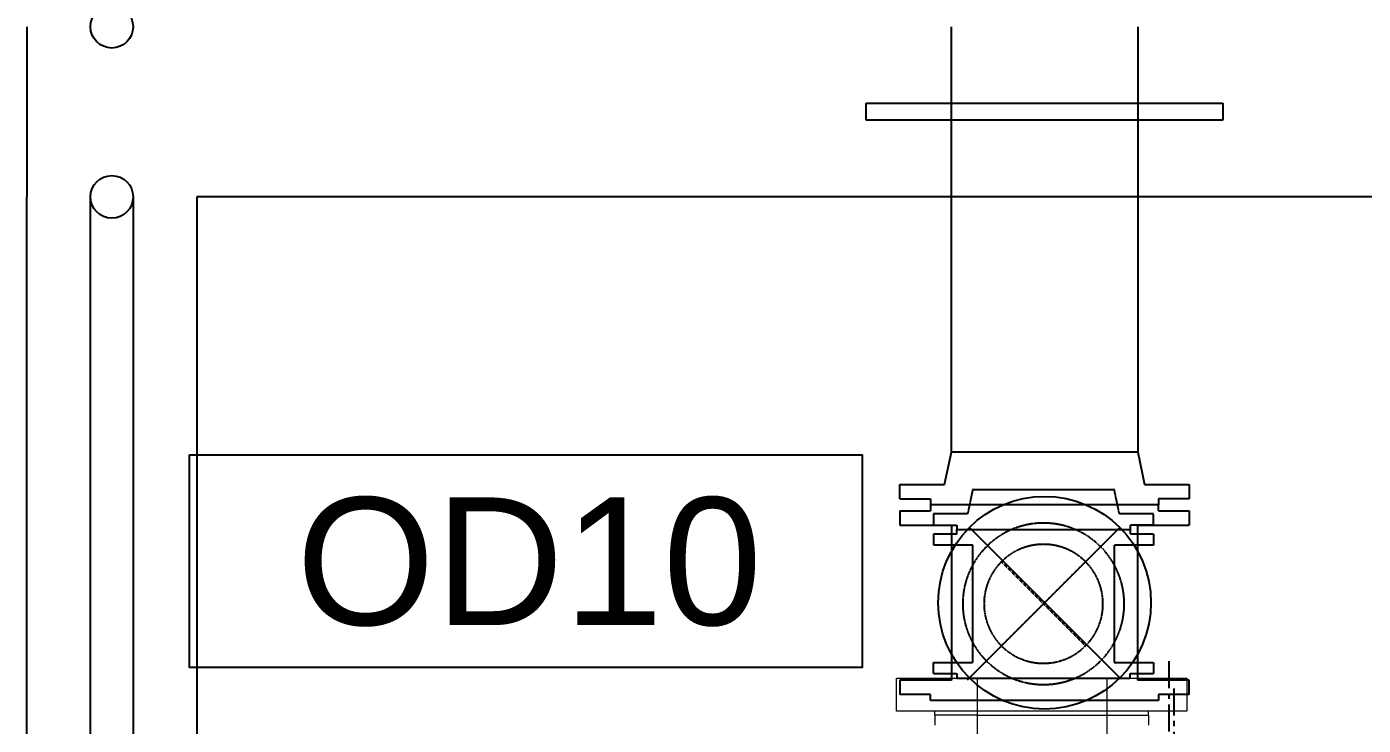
# Model space of a CAD drawing. Extents: x -3873 to 164127, y 7129 to 96529.
# Drawn here: x 58577 to 60147, y 32609 to 33430 of the extents above; entities that cross this region are included whole.
import ezdxf
from ezdxf.enums import TextEntityAlignment as Align

# ---------------------------------------------------------------- set-up
doc = ezdxf.new("R2010")
doc.units = 0
for name, pattern in [('CENTER', [50.8, 31.75, -6.35, 6.35, -6.35]), ('DASHED', [0.2068, 0.1655, -0.0413]), ('HIDDEN', [9.525, 6.35, -3.175])]:
    doc.linetypes.add(name, pattern=pattern)
doc.layers.get('0').update_dxf_attribs({"linetype": 'CONTINUOUS'})
for name, color, linetype in [('BUILDING', 2, 'CONTINUOUS'), ('FLOORGUTTER', 5, 'HIDDEN'), ('KROMEKA', 1, 'CONTINUOUS'), ('LAYOUT-KROMEKA', 1, 'CONTINUOUS'), ('MC_1_2_025', 2, 'CONTINUOUS')]:
    doc.layers.add(name, color=color, linetype=linetype)
doc.styles.add('015_100', font='arial.ttf', dxfattribs={"height": 150})

# ---------------------------------------------------------------- blocks, each defined once
blk = doc.blocks.new('*U201')
at = {"ltscale": 20}
for p, q in [((2400, 1000), (2400, -1000)), ((2290.000325, -213.47295), (2290.000325, 205.62705)), ((2290.000325, 205.62705), (2310.000325, 205.62705)), ((2310.000325, 205.62705), (2310.000325, -213.47295)), ((2738.0001, 113.57705), (2738.0001, 166.07705)), ((2738.0001, 166.07705), (2755.0001, 166.07705)), ((2755.0001, 166.07705), (2755.0001, 130.0771)), ((2769.0001, 130.0771), (2769.0001, 166.07705)), ((2769.0001, 166.07705), (2786.0001, 166.07705)), ((2786.0001, 105.62705), (2786.0001, 166.07705)), ((2968.0001, 166.07705), (2968.0001, 105.62705)), ((2985.0001, 166.07705), (2968.0001, 166.07705)), ((2985.0001, 166.07705), (2985.0001, 130.0771)), ((2755.0001, 130.0771), (2762.0001, 130.0771)), ((2769.0001, 130.0771), (2762.0001, 130.0771)), ((2762.0001, 130.0771), (2762.0001, -137.92285)), ((2769.0001, 130.07715), (2769.0001, 130.07715)), ((2985.0001, 130.0771), (2992.0001, 130.0771)), ((2700.0001, 105.62705), (2738.0001, 113.57705)), ((2200.0002, 105.62705), (2400.0002, 105.62705)), ((2400.0002, 105.62705), (2700.0001, 105.62705)), ((2700.0001, 105.62705), (2700.0001, -113.47295)), ((2968.0001, 105.62705), (2786.0001, 105.62705)), ((2788.6117, 84.46545), (2968.0001, -94.92295)), ((2965.38845, 84.4654), (2788.61175, -92.3113)), ((2400.000225, -105.52295), (2400.000225, -105.52295)), ((2400.0002, -113.47295), (2200.0002, -113.47295)), ((2700.0001, -113.47295), (2400.0002, -113.47295)), ((2738.0001, -121.42295), (2700.0001, -113.47295)), ((2738.0001, -173.92295), (2738.0001, -121.42295)), ((2786.0001, -113.47295), (2968.0001, -113.47295)), ((2786.0001, -173.92295), (2786.0001, -113.47295)), ((2968.0001, -113.47295), (2968.0001, -173.92295)), ((2755.0001, -137.92285), (2762.0001, -137.92285)), ((2755.0001, -173.92295), (2755.0001, -137.92285)), ((2762.0001, -137.92285), (2769.0001, -137.92285)), ((2769.0001, -173.92295), (2769.0001, -137.92285)), ((2985.0001, -137.92285), (2985.0001, -173.92295)), ((2992.0001, -137.92285), (2985.0001, -137.92285)), ((2755.0001, -173.92295), (2738.0001, -173.92295)), ((2769.0001, -173.92295), (2786.0001, -173.92295)), ((2968.0001, -173.92295), (2985.0001, -173.92295)), ((2310.000325, -213.47295), (2290.000325, -213.47295)), ((2400, -1000), (4400, -1000)), ((2400.00015, -1075.000025), (4400.000075, -1075)), ((4400.000075, -1125), (2400.00015, -1125.000025)), ((2200, -1200), (2400, -1200)), ((4400, -1200), (2400, -1200))]:
    blk.add_line(p, q, dxfattribs=at)
at = {"linetype": 'Continuous', "ltscale": 50}
blk.add_line((2992.0001, 130.0771), (2992.0001, -137.92285), dxfattribs=at)
at = {"ltscale": 20}
for centre, radius in [((2877.000149, -3.922718), 125), ((2200.000125, -1099.999974), 25), ((2400.000125, -1099.999974), 25)]:
    blk.add_circle(centre, radius, dxfattribs=at)
blk = doc.blocks.new('bwk 5000-ust')
at = {"color": 1, "lineweight": 5}
for points in [[(-985.4, 170.8), (-985.4, 170.8), (-985.4, -170.3), (-985.4, -170.3)], [(-946.6, 170.8), (-946.6, 170.8), (-985.4, 170.8), (-985.4, 170.8)], [(-946.6, -170.3), (-946.6, -170.3), (-946.6, 170.8), (-946.6, 170.8)], [(-941.8, 125.8), (-941.8, 125.8), (-946.6, 125.8), (-946.6, 125.8)], [(-941.8, 76.1), (-941.8, 76.1), (-941.8, 125.8), (-941.8, 125.8)], [(-941.8, 125.8), (-941.8, 125.8), (-929.9, 125.8), (-929.9, 125.8)], [(-985.4, 76.1), (-985.4, 76.1), (-908.8, 76.1), (-908.8, 76.1)], [(-941.8, 76.1), (-941.8, 76.1), (-941.8, -76.1), (-941.8, -76.1)], [(-985.4, -76.1), (-985.4, -76.1), (-908.8, -76.1), (-908.8, -76.1)], [(-941.8, -76.1), (-941.8, -76.1), (-941.8, -125.3), (-941.8, -125.3)], [(-941.8, -125.3), (-941.8, -125.3), (-946.6, -125.3), (-946.6, -125.3)], [(-941.8, -125.3), (-941.8, -125.3), (-929.9, -125.3), (-929.9, -125.3)], [(-985.4, -170.3), (-985.4, -170.3), (-946.6, -170.3), (-946.6, -170.3)]]:
    blk.add_open_spline(points, degree=3, dxfattribs=at)
at = {"layer": 'FLOORGUTTER', "color": 1, "linetype": 'CENTER'}
blk.add_line((-973.2, -155), (-567.6, -155), dxfattribs=at)
blk = doc.blocks.new('AP-56 ARTIK POMPASI')
at = {"layer": 'LAYOUT-KROMEKA', "linetype": 'CENTER'}
blk.add_line((147.2, 201.8), (147.2, 591.8), dxfattribs=at)
at = {"layer": 'LAYOUT-KROMEKA', "linetype": 'DASHED'}
for p, q in [((-101.7, 216.4), (-101.7, 221.7)), ((-101.7, 221.7), (101.7, 221.7)), ((101.7, 221.7), (101.7, 216.4)), ((-129.1, 216.4), (-129.1, 203.5)), ((-129.1, 216.4), (-101.7, 216.4)), ((101.7, 216.4), (129.1, 216.4)), ((129.1, 203.5), (129.1, 216.4)), ((-129.1, 203.5), (-83.2, 203.5)), ((-83.2, 203.5), (-83.2, 65.3)), ((83.2, 65.3), (83.2, 203.5)), ((83.2, 203.5), (129.1, 203.5)), ((-49.4, 183.8), (49.4, 85)), ((-49.4, 85), (49.4, 183.8)), ((-129.1, 52.4), (-129.1, 65.3)), ((-83.2, 65.3), (-129.1, 65.3)), ((129.1, 65.3), (83.2, 65.3)), ((129.1, 52.4), (129.1, 65.3)), ((-101.7, 52.4), (-129.1, 52.4)), ((-101.7, 52.4), (-101.7, 47.1)), ((129.1, 52.4), (101.7, 52.4)), ((101.7, 47.1), (101.7, 52.4)), ((-129.1, 28.8), (-129.1, 41.8)), ((-129.1, 41.8), (-101.7, 41.8)), ((-101.7, 41.8), (-101.7, 47.1)), ((-101.7, 47.1), (101.7, 47.1)), ((101.7, 41.8), (101.7, 47.1)), ((129.1, 41.8), (101.7, 41.8)), ((129.1, 41.8), (129.1, 28.8)), ((-89.2, 28.8), (-129.1, 28.8)), ((-83.2, 0), (-89.2, 28.8)), ((89.2, 28.8), (83.2, 0)), ((129.1, 28.8), (89.2, 28.8))]:
    blk.add_line(p, q, dxfattribs=at)
at = {"layer": 'LAYOUT-KROMEKA', "linetype": 'Continuous'}
for p, q in [((-101.7, 52.4), (-101.7, 52.4)), ((-83.2, 0), (83.2, 0))]:
    blk.add_line(p, q, dxfattribs=at)
at = {"layer": 'LAYOUT-KROMEKA', "linetype": 'DASHED'}
for radius in [94.9, 69.9]:
    blk.add_circle((0, 134.4), radius, dxfattribs=at)
at = {"layer": 'LAYOUT-KROMEKA', "ltscale": 10, "rotation": 90}
blk.add_blockref('bwk 5000-ust', (-1.8, 1207.1), dxfattribs=at)
blk = doc.blocks.new('_KROMEKA_POSNR')
at = {"layer": 'KROMEKA', "linetype": 'Continuous'}
blk.add_lwpolyline([(-3.992, -1.25), (3.912, -1.25), (3.912, 1.25), (-3.992, 1.25)], close=True, dxfattribs=at)
at = {"layer": 'KROMEKA', "linetype": 'Continuous', "style": '015_100'}
blk.add_attdef('POSNR', text='', height=1.5, dxfattribs=at).set_placement((0, 0), align=Align.MIDDLE)

msp = doc.modelspace()

# ---------------------------------------------------------------- block references
at = {"layer": 'BUILDING', "ltscale": 20, "rotation": 270}
msp.add_blockref('*U201', (59776.8, 35630), dxfattribs=at)
at = {"layer": 'LAYOUT-KROMEKA', "color": 7, "ltscale": 50, "xscale": -1, "rotation": 180}
msp.add_blockref('AP-56 ARTIK POMPASI', (59771.6, 32886.1), dxfattribs=at)
at = {"layer": 'MC_1_2_025', "color": 6, "ltscale": 20}
ref = msp.add_blockref('_KROMEKA_POSNR', (59167.2, 32801.8), dxfattribs=dict(at, xscale=-100, yscale=100, zscale=100, rotation=180))
ref.add_attrib('POSNR', 'OD10', dxfattribs={"layer": 'KROMEKA', "linetype": 'Continuous', "height": 150, "style": '015_100'}).set_placement((59167.2, 32801.8), align=Align.MIDDLE)

doc.saveas('drawing.dxf')
